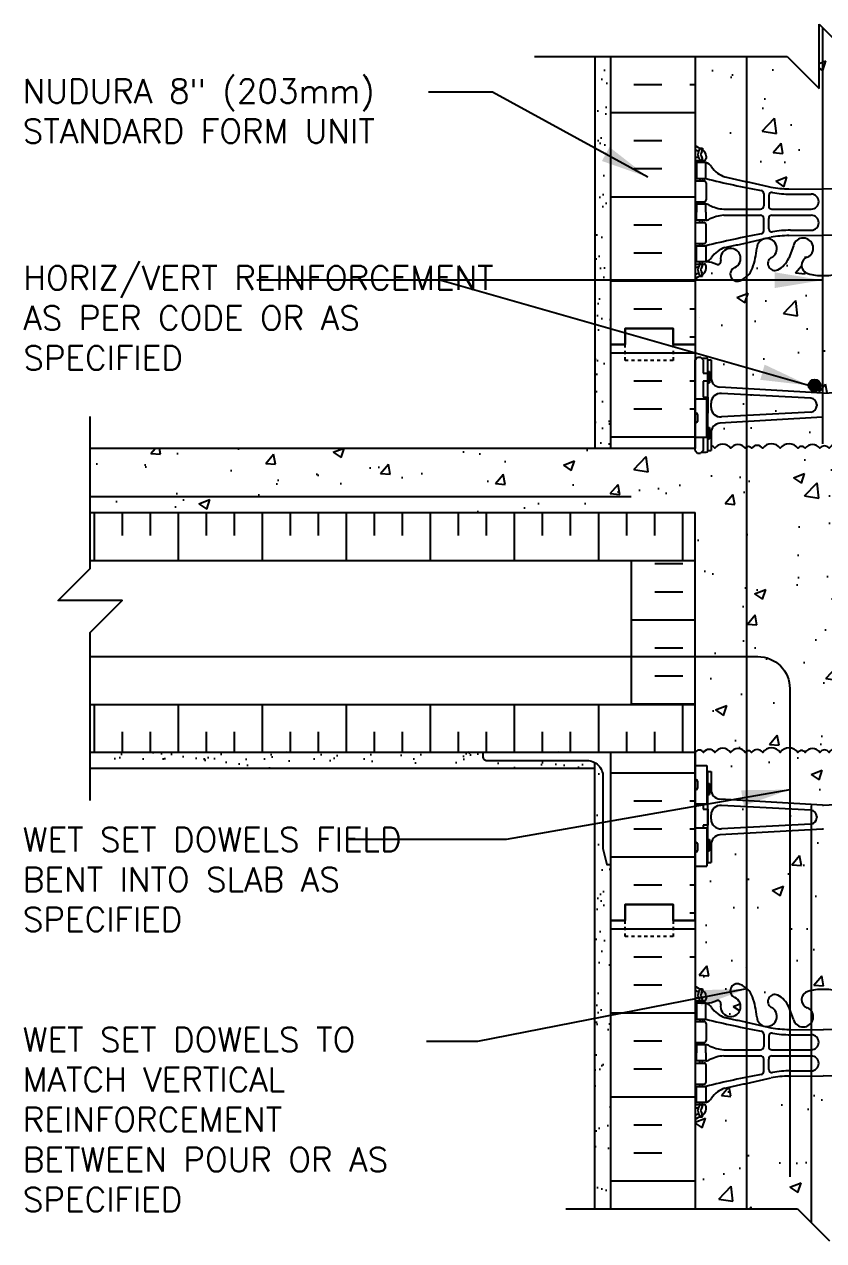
# Model space of a CAD drawing. Header units: inches. Extents: x 225.2 to 277.5, y 101.4 to 167.3.
# Drawn here: x 225.24 to 250.2, y 129.27 to 167.27 of the extents above; entities that cross this region are included whole.
import ezdxf

# ---------------------------------------------------------------- set-up
doc = ezdxf.new("R2010")
doc.units = ezdxf.units.IN
doc.header["$LTSCALE"] = 0.5
doc.header["$MEASUREMENT"] = 0
doc.linetypes.add('DASHED2', pattern=[0.375, 0.25, -0.125])
for name, color, linetype in [('HATCH', 12, 'Continuous'), ('line25', 2, 'Continuous'), ('LINE3', 3, 'Continuous'), ('LINE50', 5, 'Continuous'), ('LINE9', 9, 'Continuous'), ('TEXT', 4, 'Continuous'), ('Web_Edge', 9, 'Continuous')]:
    doc.layers.add(name, color=color, linetype=linetype)
doc.styles.add('DIM', font='romans.shx', dxfattribs={"width": 0.7})
doc.styles.add('ROMANS', font='romans.shx', dxfattribs={"height": 0.75})
doc.styles.get("Standard").update_dxf_attribs({"font": 'romans.shx', "height": 0.75})
doc.linetypes.add('STEEL', pattern='A,0.5,-0.2,["X",Standard,S=0.1,R=0,X=-0.1,Y=-0.05],-0.1', length=0.8)
doc.dimstyles.new('ext_8', dxfattribs={"dimscale": 8, "dimtxt": 0.09375, "dimasz": 0.09375, "dimexe": 0.09375, "dimexo": 0.0625, "dimgap": 0.0625, "dimtad": 1, "dimdec": 1, "dimzin": 3, "dimdsep": 46, "dimlunit": 4, "dimtxsty": 'DIM', "dimcen": 0.09, "dimdle": 0.09375, "dimclrt": 4, "dimadec": 0, "dimazin": 0, "dimtfac": 1, "dimtdec": 1, "dimtmove": 2, "dimatfit": 3, "dimfxl": 1, "dimfrac": 2, "dimtolj": 1, "dimtzin": 0, "dimarcsym": 0})
pattern_1 = [(142.5, (441.3211, 11.6083), (0.0314967, 0.963412), [0, -0.76, 0, -0.85, 0, -0.8125]), (172.5, (441.3211, 11.6083), (-0.8848884, 1.411073), [0, -0.41, 0, -0.685, 0, -0.2625]), (212.5, (441.9361, 11.6083), (-1.557071, 0.0028295), [0, -0.25, 0, -0.9, 0, -1.175]), (222.5, (441.9361, 11.6083), (-1.503063, 0.438838), [0, -0.125, 0, -0.59, 0, -0.675])]
pattern_2 = [(50, (0, 0), (3.5863, -0.31376), [0.375, -4.125]), (355, (0, 0), (-0.693757, 3.76096), [0.3, -3.3]), (100.4514, (0.299, -0.026), (2.892544, 3.4472), [0.3187, -3.50571]), (46.1842, (0, 1), (5.336207, -0.827596), [0.5625, -6.1875]), (96.6356, (0.4447, 0.931), (4.67331, 4.87059), [0.47805, -5.25857]), (351.1842, (0, 1), (4.67331, 4.87059), [0.45, -4.95]), (21, (0.5, 0.75), (2.984535, -2.013094), [0.375, -4.125]), (326, (0.5, 0.75), (1.216577, 3.62575), [0.3, -3.3]), (71.4514, (0.7487, 0.5822), (4.20111, 1.612656), [0.3187, -3.50571]), (37.5, (0, 0), (0.0607993, 1.6644693), [0, -3.26, 0, -3.35, 0, -3.3125]), (7.5, (0, 0), (1.315348, 1.972059), [0, -1.91, 0, -3.185, 0, -1.2625]), (327.5, (-1.115, 0), (2.669112, -0.1127744), [0, -1.25, 0, -3.9, 0, -5.175]), (317.5, (-1.615, 0), (2.91593, 0.500525), [0, -1.625, 0, -2.59, 0, -3.675])]

msp = doc.modelspace()

# ---------------------------------------------------------------- hatches: boundary and pattern name
at = {"layer": 'HATCH'}
h = msp.add_hatch(dxfattribs=at)
h.set_pattern_fill('AR-CONC', color=256, scale=0.5)
h.set_pattern_definition(pattern_2)
edge = h.paths.add_edge_path()
edge.add_line((254.188, 163.495), (254.188, 166.268))
edge.add_line((254.188, 166.268), (251.063, 166.268))
edge.add_line((251.063, 166.268), (250.063, 167.268))
edge.add_line((250.063, 167.268), (250.063, 165.268))
edge.add_line((250.063, 165.268), (249.063, 166.268))
edge.add_line((249.063, 166.268), (246.188, 166.268))
edge.add_line((246.188, 166.268), (246.188, 163.495))
edge.add_arc((246.534, 163.856), 0.5, 226.2109, 246.4218)
edge.add_line((246.334, 163.398), (246.424, 163.398))
edge.add_line((246.424, 163.398), (246.424, 163.356))
edge.add_arc((246.284, 163.149), 0.25, 0, 55.9442, ccw=False)
edge.add_line((246.534, 163.149), (246.534, 163.081))
edge.add_arc((246.472, 163.081), 0.0625, -90, 0, ccw=False)
edge.add_line((246.472, 163.019), (246.424, 163.019))
edge.add_line((246.424, 163.019), (246.424, 162.949))
edge.add_line((246.424, 162.949), (246.529, 162.949))
edge.add_arc((246.407, 162.606), 0.364, 34.9775, 70.3387, ccw=False)
edge.add_arc((247.33, 163.217), 0.743, 212.7919, 253.8107)
edge.add_spline(control_points=[(247.123, 162.503), (248.56, 162.183)], knot_values=[0, 0, 1, 1], degree=1, periodic=0)
edge.add_arc((249.117, 165.114), 2.984, 259.2546, 270.0995)
edge.add_line((249.122, 162.131), (250.188, 162.115))
edge.add_line((250.188, 162.115), (251.255, 162.131))
edge.add_arc((251.26, 165.114), 2.984, 269.9005, 280.7454)
edge.add_spline(control_points=[(251.817, 162.183), (253.254, 162.503)], knot_values=[0, 0, 1, 1], degree=1, periodic=0)
edge.add_arc((253.047, 163.217), 0.743, 286.1893, 327.2081)
edge.add_arc((253.97, 162.606), 0.364, 109.6613, 145.0225, ccw=False)
edge.add_line((253.847, 162.949), (253.952, 162.949))
edge.add_line((253.952, 162.949), (253.952, 163.019))
edge.add_line((253.952, 163.019), (253.905, 163.019))
edge.add_arc((253.905, 163.081), 0.0625, 180, 270, ccw=False)
edge.add_line((253.842, 163.081), (253.842, 163.149))
edge.add_arc((254.092, 163.149), 0.25, 124.0558, 180, ccw=False)
edge.add_line((253.952, 163.356), (253.952, 163.398))
edge.add_line((253.952, 163.398), (254.042, 163.398))
edge.add_arc((253.842, 163.856), 0.5, 293.5782, 313.7891)
h = msp.add_hatch(dxfattribs=at)
h.set_pattern_fill('AR-SAND', color=256, scale=0.5, style=0)
h.set_pattern_definition(pattern_1)
h.paths.add_polyline_path([(243.563, 154.018), (243.063, 154.018), (243.063, 166.268), (243.563, 166.268), (243.563, 157.268)])
h = msp.add_hatch(dxfattribs=at)
h.set_pattern_fill('AR-CONC', color=256, scale=0.5)
h.set_pattern_definition(pattern_2)
h.paths.add_polyline_path([(253.688, 143.922), (253.788, 143.922, -0.327813), (253.823, 143.969), (253.823, 144.113), (254.188, 144.113), (254.188, 144.518, 0.613564), (253.943, 144.522, 0.520567), (253.322, 144.522, 0.520567), (253.016, 144.522, 0.520567), (252.597, 144.522, 0.520567), (252.159, 144.522, 0.520567), (251.722, 144.522, 0.520567), (251.303, 144.522, 0.520567), (250.997, 144.522, 0.520567), (250.375, 144.522, 0.520567), (250.084, 144.522, 0.520567), (249.629, 144.522, 0.520567), (249.402, 144.522, 0.520567), (248.846, 144.522, 0.520567), (248.3, 144.522, 0.520567), (247.955, 144.522, 0.520567), (247.754, 144.522, 0.520567), (247.299, 144.522, 0.520567), (246.808, 144.522, 0.520567), (246.453, 144.522, 0.566126), (246.188, 144.518), (246.188, 144.113), (246.553, 144.113), (246.553, 143.969, -0.327813), (246.588, 143.922), (246.688, 143.922), (246.688, 143.361, 0.390098), (246.964, 143.062), (250.172, 142.878, 0.020761), (250.188, 142.877, 0.020761), (250.205, 142.878), (253.413, 143.062, 0.390098), (253.688, 143.361)])
h.paths.add_polyline_path([(249.988, 142.484), (249.988, 142.519, 0.390098), (249.805, 142.719), (247.013, 142.868, 0.438748), (246.688, 142.569), (246.688, 142.435, 0.438748), (247.013, 142.136), (249.805, 142.285, 0.390098)])
h.paths.add_polyline_path([(253.688, 142.569, 0.438748), (253.364, 142.868), (250.572, 142.719, 0.390098), (250.388, 142.519), (250.388, 142.484, 0.390098), (250.572, 142.285), (253.364, 142.136, 0.438748), (253.688, 142.435)])
h.paths.add_polyline_path([(254.188, 140.963), (253.823, 140.963), (253.823, 141.034, -0.327813), (253.788, 141.082), (253.688, 141.082), (253.688, 141.643, 0.390098), (253.413, 141.942), (250.205, 142.125, 0.020761), (250.188, 142.126, 0.020761), (250.172, 142.125), (246.964, 141.942, 0.390098), (246.688, 141.643), (246.688, 141.082), (246.588, 141.082, -0.327813), (246.553, 141.034), (246.553, 140.963), (246.188, 140.963), (246.188, 139.268), (246.188, 137.234, 0.088416), (246.334, 137.136), (246.424, 137.136), (246.424, 137.095, -0.249069), (246.534, 136.888), (246.534, 136.82, -0.414214), (246.472, 136.758), (246.424, 136.758), (246.424, 136.688), (246.529, 136.688, 0.085348), (246.859, 136.763, -0.669601), (246.991, 136.643, 2.087231), (247.425, 136.868, -1), (247.589, 137.276, -0.21345), (247.981, 136.887, -0.068226), (248.117, 136.259, 1.753171), (248.568, 136.556, -0.940793), (248.771, 136.939, -0.173075), (249.117, 136.572), (249.26, 136.185, 1.612474), (249.691, 136.545, -0.734872), (249.714, 137.056, -0.068475), (250.188, 137.118, -0.068475), (250.663, 137.056, -0.734872), (250.686, 136.545, 1.612474), (251.117, 136.185), (251.26, 136.572, -0.173075), (251.606, 136.939, -0.940793), (251.809, 136.556, 1.753171), (252.26, 136.259, -0.068226), (252.396, 136.887, -0.21345), (252.788, 137.276, -1), (252.952, 136.868, 2.087231), (253.385, 136.643, -0.669601), (253.518, 136.763, 0.085348), (253.847, 136.688), (253.952, 136.688), (253.952, 136.758), (253.905, 136.758, -0.414214), (253.842, 136.82), (253.842, 136.888, -0.249069), (253.952, 137.095), (253.952, 137.136), (254.042, 137.136, 0.088416), (254.188, 137.234), (254.188, 139.268)])
h.paths.add_polyline_path([(254.188, 150.518), (254.188, 152.018), (273.084, 152.018), (273.084, 154.018), (254.188, 154.018), (254.188, 153.949), (254.108, 153.869), (254.018, 153.869), (253.988, 153.899), (253.838, 153.899, -0.414214), (253.788, 153.949), (253.688, 153.949), (253.688, 154.184, 0.243111), (253.38, 154.022, 0.520567), (253.074, 154.022, 0.520567), (252.655, 154.022, 0.48966), (252.188, 154.022, 0.48966), (251.722, 154.022, 0.520567), (251.303, 154.022, 0.520567), (250.997, 154.022, 0.520567), (250.375, 154.022, 0.520567), (250.084, 154.022, 0.520567), (249.629, 154.022, 0.520567), (249.402, 154.022, 0.520567), (248.846, 154.022, 0.520567), (248.3, 154.022, 0.520567), (247.955, 154.022, 0.520567), (247.754, 154.022, 0.520567), (247.299, 154.022, 0.520567), (246.808, 154.022, 0.174031), (246.688, 154.107), (246.688, 153.949), (246.588, 153.949, -0.414214), (246.538, 153.899), (246.388, 153.899), (246.358, 153.869), (246.268, 153.869), (246.188, 153.949), (246.188, 154.018), (227.293, 154.018), (227.293, 152.018), (246.188, 152.018), (246.188, 150.518), (246.188, 146.018), (246.188, 144.518, -0.566126), (246.453, 144.522, -0.520567), (246.808, 144.522, -0.520567), (247.299, 144.522, -0.520567), (247.754, 144.522, -0.520567), (247.955, 144.522, -0.520567), (248.3, 144.522, -0.520567), (248.846, 144.522, -0.520567), (249.402, 144.522, -0.520567), (249.629, 144.522, -0.520567), (250.084, 144.522, -0.520567), (250.375, 144.522, -0.520567), (250.997, 144.522, -0.520567), (251.303, 144.522, -0.520567), (251.722, 144.522, -0.520567), (252.159, 144.522, -0.520567), (252.597, 144.522, -0.520567), (253.016, 144.522, -0.520567), (253.322, 144.522, -0.520567), (253.943, 144.522, -0.613564), (254.188, 144.518), (254.188, 146.018)])
h.paths.add_polyline_path([(253.413, 154.809), (250.205, 154.993, 0.020761), (250.188, 154.993, 0.020761), (250.172, 154.993), (246.964, 154.809, 0.390098), (246.688, 154.51), (246.688, 154.107, -0.174031), (246.808, 154.022, -0.520567), (247.299, 154.022, -0.520567), (247.754, 154.022, -0.520567), (247.955, 154.022, -0.520567), (248.3, 154.022, -0.520567), (248.846, 154.022, -0.520567), (249.402, 154.022, -0.520567), (249.629, 154.022, -0.520567), (250.084, 154.022, -0.520567), (250.375, 154.022, -0.520567), (250.997, 154.022, -0.520567), (251.303, 154.022, -0.520567), (251.722, 154.022, -0.48966), (252.188, 154.022, -0.48966), (252.655, 154.022, -0.520567), (253.074, 154.022, -0.520567), (253.38, 154.022, -0.243111), (253.688, 154.184), (253.688, 154.51, 0.390098)])
h.paths.add_polyline_path([(249.988, 155.351), (249.988, 155.387, 0.390098), (249.805, 155.586), (247.013, 155.735, 0.438748), (246.688, 155.436), (246.688, 155.302, 0.438748), (247.013, 155.003), (249.805, 155.152, 0.390098)])
h.paths.add_polyline_path([(253.688, 155.302), (253.688, 155.436, 0.438748), (253.364, 155.735), (250.572, 155.586, 0.390098), (250.388, 155.387), (250.388, 155.351, 0.390098), (250.572, 155.152), (253.364, 155.003, 0.438748)])
h.paths.add_polyline_path([(254.188, 159.303, 0.088416), (254.042, 159.4), (253.952, 159.4), (253.952, 159.442, -0.249069), (253.842, 159.649), (253.842, 159.716, -0.414214), (253.905, 159.779), (253.952, 159.779), (253.952, 159.849), (253.847, 159.849, 0.087457), (253.51, 159.77, -0.638777), (253.385, 159.893, 2.087231), (252.952, 159.669, -1), (252.788, 159.26, -0.21345), (252.396, 159.649, -0.068226), (252.26, 160.277, 1.753171), (251.809, 159.981, -0.940793), (251.606, 159.597, -0.173075), (251.26, 159.964), (251.117, 160.351, 1.612474), (250.686, 159.991, -0.734872), (250.663, 159.48, -0.068475), (250.188, 159.418, -0.068475), (249.714, 159.48, -0.734872), (249.691, 159.991, 1.612474), (249.26, 160.351), (249.117, 159.964, -0.173075), (248.771, 159.597, -0.940793), (248.568, 159.981, 1.753171), (248.117, 160.277, -0.068226), (247.981, 159.649, -0.21345), (247.589, 159.26, -1), (247.425, 159.669, 2.087231), (246.991, 159.893, -0.638777), (246.867, 159.77, 0.087457), (246.529, 159.849), (246.424, 159.849), (246.424, 159.779), (246.472, 159.779, -0.414214), (246.534, 159.716), (246.534, 159.649, -0.249069), (246.424, 159.442), (246.424, 159.4), (246.334, 159.4, 0.088416), (246.188, 159.303), (246.188, 157.268), (246.188, 156.789), (246.268, 156.869), (246.358, 156.869), (246.388, 156.839), (246.538, 156.839, -0.414214), (246.588, 156.789), (246.688, 156.789), (246.688, 156.228, 0.390098), (246.964, 155.929), (250.172, 155.745, 0.020761), (250.188, 155.745, 0.020761), (250.205, 155.745), (253.413, 155.929, 0.390098), (253.688, 156.228), (253.688, 156.789), (253.788, 156.789, -0.414214), (253.838, 156.839), (253.988, 156.839), (254.018, 156.869), (254.108, 156.869), (254.188, 156.789), (254.188, 157.268)])
h = msp.add_hatch(dxfattribs=at)
h.set_pattern_fill('INSUL', color=256, scale=7, style=0)
h.set_pattern_definition([(0, (-2679.9732, -257.7414), (0, 2.625), []), (0, (-2679.9732, -256.8664), (0, 2.625), [0.875, -0.875]), (0, (-2679.9732, -255.9914), (0, 2.625), [0.875, -0.875])])
h.paths.add_polyline_path([(246.188, 144.518), (243.563, 144.518), (243.563, 139.268), (244.001, 139.268), (244.001, 139.768), (245.501, 139.768), (245.501, 139.268), (246.188, 139.268)])
h.paths.add_polyline_path([(243.563, 154.018), (246.188, 154.018), (246.188, 157.268), (245.501, 157.268), (245.501, 157.768), (244.001, 157.768), (244.001, 157.268), (243.563, 157.268)])
h = msp.add_hatch(dxfattribs=at)
h.set_pattern_fill('AR-CONC', color=256, scale=0.5, style=0)
h.set_pattern_definition([(50, (53.8913, 10.0263), (3.5863, -0.31376), [0.375, -4.125]), (355, (53.8913, 10.0263), (-0.693757, 3.76096), [0.3, -3.3]), (100.4514, (54.19, 10), (2.892547, 3.4472), [0.3187, -3.50571]), (46.1842, (53.8913, 11.0263), (5.336205, -0.827595), [0.5625, -6.1875]), (96.6356, (54.336, 10.9573), (4.67331, 4.87059), [0.47805, -5.25856]), (351.1842, (53.891, 11.0263), (4.67331, 4.87059), [0.45, -4.95]), (21, (54.3913, 10.7763), (2.984535, -2.013094), [0.375, -4.125]), (326, (54.3913, 10.7763), (1.216577, 3.62575), [0.3, -3.3]), (71.4514, (54.64, 10.6086), (4.201113, 1.612652), [0.3187, -3.50571]), (37.5, (53.8913, 10.0263), (0.060799, 1.664469), [0, -3.26, 0, -3.35, 0, -3.3125]), (7.5, (53.8913, 10.0263), (1.315348, 1.972059), [0, -1.91, 0, -3.185, 0, -1.2625]), (327.5, (52.7763, 10.0263), (2.669112, -0.112774), [0, -1.25, 0, -3.9, 0, -5.175]), (317.5, (52.2763, 10.0263), (2.91593, 0.500525), [0, -1.625, 0, -2.59, 0, -3.675])])
h.paths.add_polyline_path([(248.988, 155.533, 0.390098), (248.805, 155.733), (247.013, 155.882, 0.438748), (246.688, 155.583), (246.688, 155.449, 0.438748), (247.013, 155.15), (248.805, 155.299, 0.390098), (248.988, 155.498)])
h = msp.add_hatch(dxfattribs=at)
h.set_pattern_fill('INSUL', color=256, scale=7, angle=90, style=0)
h.set_pattern_definition([(90, (80.4266, 14.792), (-2.625, 2e-16), []), (90, (79.5516, 14.792), (-2.625, 2e-16), [0.875, -0.875]), (90, (78.6766, 14.792), (-2.625, 2e-16), [0.875, -0.875])])
h.paths.add_polyline_path([(227.293, 152.018), (246.188, 152.018), (246.188, 150.518), (227.293, 150.518)])
h.paths.add_polyline_path([(227.293, 144.518), (227.293, 146.018), (246.188, 146.018), (246.188, 144.518)])
h = msp.add_hatch(dxfattribs=at)
h.set_pattern_fill('INSUL', color=256, scale=7)
h.set_pattern_definition([(0, (80.4266, 14.792), (0, 2.625), []), (0, (80.4266, 15.667), (0, 2.625), [0.875, -0.875]), (0, (80.4266, 16.542), (0, 2.625), [0.875, -0.875])])
h.paths.add_polyline_path([(244.188, 147.518), (246.188, 147.518), (246.188, 146.018), (244.188, 146.018)])
h.paths.add_polyline_path([(244.188, 150.518), (246.188, 150.518), (246.188, 147.518), (244.188, 147.518)])
h = msp.add_hatch(dxfattribs=at)
h.set_pattern_fill('AR-SAND', color=256, scale=0.5, style=0)
h.set_pattern_definition([(142.5, (444.4855, 10.0263), (0.0314967, 0.963412), [0, -0.76, 0, -0.85, 0, -0.8125]), (172.5, (444.4855, 10.0263), (-0.8848884, 1.411073), [0, -0.41, 0, -0.685, 0, -0.2625]), (212.5, (445.1005, 10.0263), (-1.557071, 0.0028295), [0, -0.25, 0, -0.9, 0, -1.175]), (222.5, (445.1005, 10.0263), (-1.503063, 0.438838), [0, -0.125, 0, -0.59, 0, -0.675])])
h.paths.add_polyline_path([(227.293, 144.518), (227.293, 144.018), (243.063, 144.018), (243.063, 144.201, 0.131652), (242.813, 144.268), (239.688, 144.268, -0.414214), (239.563, 144.393), (239.563, 144.518)])
h = msp.add_hatch(dxfattribs=at)
h.set_pattern_fill('AR-SAND', color=256, scale=0.5, style=0)
h.set_pattern_definition(pattern_1)
h.paths.add_polyline_path([(243.063, 144.201, -0.267949), (243.313, 143.768), (243.313, 141.518), (243.438, 141.018), (243.563, 141.018), (243.563, 139.268), (243.563, 130.268), (243.063, 130.268)])
h = msp.add_hatch(dxfattribs=at)
h.set_pattern_fill('AR-CONC', color=256, scale=0.5)
h.set_pattern_definition(pattern_2)
edge = h.paths.add_edge_path()
edge.add_arc((253.842, 132.68), 0.5, 46.2109, 66.4218)
edge.add_line((254.042, 133.139), (253.952, 133.139))
edge.add_line((253.952, 133.139), (253.952, 133.18))
edge.add_arc((254.092, 133.388), 0.25, 180, 235.9442, ccw=False)
edge.add_line((253.842, 133.388), (253.842, 133.455))
edge.add_arc((253.905, 133.455), 0.0625, 90, 180, ccw=False)
edge.add_line((253.905, 133.518), (253.952, 133.518))
edge.add_line((253.952, 133.518), (253.952, 133.588))
edge.add_line((253.952, 133.588), (253.847, 133.588))
edge.add_arc((253.97, 133.93), 0.364, 214.9775, 250.3387, ccw=False)
edge.add_arc((253.047, 133.319), 0.743, 32.7919, 73.8107)
edge.add_spline(control_points=[(253.254, 134.033), (251.817, 134.353)], knot_values=[0, 0, 1, 1], degree=1, periodic=0)
edge.add_arc((251.26, 131.422), 2.984, 79.2546, 90.0995)
edge.add_line((251.255, 134.406), (250.188, 134.421))
edge.add_line((250.188, 134.421), (249.122, 134.406))
edge.add_arc((249.117, 131.422), 2.984, 89.9005, 100.7454)
edge.add_spline(control_points=[(248.56, 134.353), (247.123, 134.033)], knot_values=[0, 0, 1, 1], degree=1, periodic=0)
edge.add_arc((247.33, 133.319), 0.743, 106.1893, 147.2081)
edge.add_arc((246.407, 133.93), 0.364, 289.6613, 325.0225, ccw=False)
edge.add_line((246.529, 133.588), (246.424, 133.588))
edge.add_line((246.424, 133.588), (246.424, 133.518))
edge.add_line((246.424, 133.518), (246.472, 133.518))
edge.add_arc((246.472, 133.455), 0.0625, 0, 90, ccw=False)
edge.add_line((246.534, 133.455), (246.534, 133.388))
edge.add_arc((246.284, 133.388), 0.25, 304.0558, 360, ccw=False)
edge.add_line((246.424, 133.18), (246.424, 133.139))
edge.add_line((246.424, 133.139), (246.334, 133.139))
edge.add_arc((246.534, 132.68), 0.5, 113.5782, 133.7891)
edge.add_line((246.188, 133.041), (246.188, 130.268))
edge.add_line((246.188, 130.268), (249.392, 130.268))
edge.add_line((249.392, 130.268), (250.392, 129.268))
edge.add_line((250.392, 129.268), (250.392, 131.268))
edge.add_line((250.392, 131.268), (251.392, 130.268))
edge.add_line((251.392, 130.268), (254.188, 130.268))
edge.add_line((254.188, 130.268), (254.188, 133.041))
at = {"layer": 'LINE3'}
msp.add_hatch(color=256, dxfattribs=at).paths.add_polyline_path([(250.111, 155.988, 1), (249.736, 155.988, 1)])

# ---------------------------------------------------------------- linework, layer by layer
at = {"layer": 'HATCH'}
for p, q in [((244.277, 166.259), (245.152, 166.259)), ((246.027, 166.259), (246.188, 166.259)), ((244.277, 165.384), (245.152, 165.384)), ((246.027, 165.384), (246.188, 165.384)), ((243.563, 164.509), (246.188, 164.509)), ((244.277, 163.634), (245.152, 163.634)), ((244.277, 162.759), (245.152, 162.759)), ((243.563, 161.884), (246.188, 161.884)), ((244.277, 161.009), (245.152, 161.009)), ((244.277, 160.134), (245.152, 160.134)), ((243.563, 159.259), (246.188, 159.259)), ((244.277, 158.384), (245.152, 158.384)), ((246.027, 158.384), (246.188, 158.384)), ((246.323, 158.105), (246.323, 158.105)), ((246.027, 157.509), (246.188, 157.509)), ((227.293, 150.518), (246.188, 150.518)), ((227.293, 146.018), (246.188, 146.018)), ((230.63, 144.518), (230.603, 144.544)), ((233.458, 144.518), (233.432, 144.544)), ((239.115, 144.518), (239.089, 144.544)), ((241.943, 144.518), (241.917, 144.544)), ((243.563, 139.009), (246.188, 139.009)), ((244.277, 138.134), (245.152, 138.134)), ((246.027, 138.134), (246.188, 138.134)), ((247.764, 137.804), (247.764, 137.804)), ((244.277, 137.259), (245.152, 137.259)), ((243.563, 136.384), (246.188, 136.384)), ((244.277, 135.509), (245.152, 135.509)), ((244.277, 134.634), (245.152, 134.634)), ((243.563, 133.759), (246.188, 133.759)), ((244.277, 132.884), (245.152, 132.884)), ((244.277, 132.009), (245.152, 132.009)), ((243.563, 131.134), (246.188, 131.134))]:
    msp.add_line(p, q, dxfattribs=at)
for points in [[(252.188, 154.022, 0.48966), (251.722, 154.022, 0.520567), (251.303, 154.022, 0.520567), (250.997, 154.022, 0.520567), (250.375, 154.022, 0.520567), (250.084, 154.022, 0.520567), (249.629, 154.022, 0.520567), (249.402, 154.022, 0.520567), (248.846, 154.022, 0.520567), (248.3, 154.022, 0.520567), (247.955, 154.022, 0.520567), (247.754, 154.022, 0.520567), (247.299, 154.022, 0.520567), (246.808, 154.022, 0.174031), (246.688, 154.107, 0.174031)], [(252.159, 144.522, 0.520567), (251.722, 144.522, 0.520567), (251.303, 144.522, 0.520567), (250.997, 144.522, 0.520567), (250.375, 144.522, 0.520567), (250.084, 144.522, 0.520567), (249.629, 144.522, 0.520567), (249.402, 144.522, 0.520567), (248.846, 144.522, 0.520567), (248.3, 144.522, 0.520567), (247.955, 144.522, 0.520567), (247.754, 144.522, 0.520567), (247.299, 144.522, 0.520567), (246.808, 144.522, 0.520567), (246.453, 144.522, 0.566126), (246.188, 144.518)]]:
    msp.add_lwpolyline(points, format="xyb", dxfattribs=at)
at = {"layer": 'line25'}
for p, q in [((246.188, 166.268), (246.188, 157.268)), ((246.188, 157.268), (246.188, 154.018)), ((246.188, 155.573), (246.553, 155.573)), ((246.553, 154.373), (246.553, 155.573)), ((246.188, 154.373), (246.553, 154.373)), ((246.188, 154.018), (227.293, 154.018)), ((227.293, 152.018), (246.188, 152.018)), ((246.188, 150.518), (246.188, 152.018)), ((246.188, 144.518), (246.188, 146.018)), ((246.188, 144.518), (227.293, 144.518)), ((246.188, 144.518), (246.188, 139.268)), ((246.188, 139.268), (246.188, 144.518)), ((246.188, 144.113), (246.553, 144.113)), ((246.553, 144.113), (246.553, 142.913)), ((246.188, 142.913), (246.553, 142.913)), ((246.188, 142.163), (246.553, 142.163)), ((246.553, 142.163), (246.553, 140.963)), ((246.188, 140.963), (246.553, 140.963)), ((246.188, 139.268), (246.188, 130.268))]:
    msp.add_line(p, q, dxfattribs=at)
at = {"layer": 'LINE3'}
for p, q in [((250.172, 167.16), (250.172, 154.161)), ((247.798, 166.268), (247.798, 130.268)), ((249.811, 142.859), (249.811, 129.849))]:
    msp.add_line(p, q, dxfattribs=at)
at = {"layer": 'LINE3', "linetype": 'STEEL'}
msp.add_line((227.293, 152.518), (244.188, 152.518), dxfattribs=at)
at = {"layer": 'LINE3'}
msp.add_lwpolyline([(227.293, 147.515), (248.147, 147.515, -0.414214), (249.147, 146.515), (249.147, 131.265)], format="xyb", dxfattribs=at)
msp.add_circle((249.923, 155.988), 0.188, dxfattribs=at)
at = {"layer": 'LINE50'}
for p, q in [((243.563, 157.268), (243.563, 166.268)), ((243.563, 154.018), (243.563, 157.268)), ((243.563, 139.268), (243.563, 144.518)), ((243.563, 130.268), (243.563, 139.268))]:
    msp.add_line(p, q, dxfattribs=at)
for points in [[(243.563, 157.268), (244.001, 157.268), (244.001, 157.768), (245.501, 157.768), (245.501, 157.268), (246.188, 157.268)], [(246.188, 157.268), (245.501, 157.268), (245.501, 157.768), (244.001, 157.768), (244.001, 157.268), (243.563, 157.268)], [(246.188, 139.268), (245.501, 139.268), (245.501, 139.768), (244.001, 139.768), (244.001, 139.268), (243.563, 139.268)], [(243.563, 139.268), (244.001, 139.268), (244.001, 139.768), (245.501, 139.768), (245.501, 139.268), (246.188, 139.268)]]:
    msp.add_lwpolyline(points, dxfattribs=at)
at = {"layer": 'LINE9'}
for p, q in [((250.063, 165.268), (250.063, 167.268)), ((250.063, 167.268), (251.063, 166.268)), ((241.169, 166.268), (249.063, 166.268)), ((243.063, 166.268), (243.063, 154.018)), ((249.063, 166.268), (250.063, 165.268)), ((246.188, 156.789), (246.268, 156.869)), ((246.188, 153.949), (246.188, 156.789)), ((246.268, 156.869), (246.358, 156.869)), ((246.438, 156.789), (246.358, 156.869)), ((246.388, 156.839), (246.538, 156.839)), ((246.438, 156.839), (246.538, 156.839)), ((246.438, 156.789), (246.438, 156.369)), ((246.588, 156.789), (246.688, 156.789)), ((246.588, 153.949), (246.588, 156.789)), ((246.588, 156.769), (246.588, 156.769)), ((246.688, 156.789), (246.688, 156.228)), ((246.588, 156.419), (246.638, 156.419)), ((246.638, 156.419), (246.638, 156.069)), ((246.438, 156.119), (246.438, 155.619)), ((246.588, 156.069), (246.638, 156.069)), ((250.172, 155.745), (246.964, 155.929)), ((250.205, 155.745), (253.413, 155.929)), ((246.688, 155.302), (246.688, 155.436)), ((249.805, 155.586), (247.013, 155.735)), ((246.188, 155.083), (246.188, 154.863)), ((246.228, 155.123), (246.228, 155.123)), ((246.268, 155.083), (246.268, 154.863)), ((249.805, 155.152), (247.013, 155.003)), ((249.988, 155.387), (249.988, 155.351)), ((246.188, 155.028), (246.188, 155.028)), ((246.188, 154.918), (246.188, 154.918)), ((246.228, 154.823), (246.228, 154.823)), ((246.588, 154.669), (246.638, 154.669)), ((246.638, 154.669), (246.638, 154.319)), ((250.172, 154.993), (246.964, 154.809)), ((246.438, 154.369), (246.438, 153.949)), ((246.588, 154.319), (246.638, 154.319)), ((246.688, 154.51), (246.688, 153.949)), ((246.188, 153.949), (246.268, 153.869)), ((246.438, 153.949), (246.358, 153.869)), ((246.588, 153.949), (246.688, 153.949)), ((246.268, 153.869), (246.358, 153.869)), ((246.388, 153.899), (246.538, 153.899)), ((246.438, 153.899), (246.538, 153.899)), ((244.188, 150.518), (244.188, 146.018)), ((246.188, 146.018), (246.188, 150.518)), ((243.063, 130.268), (243.063, 144.201)), ((243.063, 144.018), (227.293, 144.018)), ((246.228, 143.663), (246.228, 143.663)), ((246.588, 143.922), (246.688, 143.922)), ((246.588, 141.082), (246.588, 143.922)), ((246.588, 143.902), (246.588, 143.902)), ((246.688, 143.922), (246.688, 143.361)), ((246.188, 143.623), (246.188, 143.403)), ((246.188, 143.568), (246.188, 143.568)), ((246.188, 143.458), (246.188, 143.458)), ((246.228, 143.363), (246.228, 143.363)), ((246.268, 143.623), (246.268, 143.403)), ((246.588, 143.552), (246.638, 143.552)), ((246.638, 143.552), (246.638, 143.202)), ((246.438, 142.913), (246.438, 142.752)), ((246.588, 143.202), (246.638, 143.202)), ((250.172, 142.878), (246.964, 143.062)), ((250.205, 142.878), (253.413, 143.062)), ((246.688, 142.435), (246.688, 142.569)), ((249.805, 142.719), (247.013, 142.868)), ((249.988, 142.519), (249.988, 142.484)), ((246.438, 142.252), (246.438, 142.163)), ((250.172, 142.125), (246.964, 141.942)), ((249.805, 142.285), (247.013, 142.136)), ((246.588, 141.802), (246.638, 141.802)), ((246.638, 141.802), (246.638, 141.452)), ((246.188, 141.673), (246.188, 141.453)), ((246.188, 141.618), (246.188, 141.618)), ((246.188, 141.508), (246.188, 141.508)), ((246.228, 141.713), (246.228, 141.713)), ((246.228, 141.413), (246.228, 141.413)), ((246.268, 141.673), (246.268, 141.453)), ((246.588, 141.452), (246.638, 141.452)), ((246.688, 141.643), (246.688, 141.082)), ((246.588, 141.082), (246.688, 141.082)), ((242.156, 130.268), (249.392, 130.268)), ((249.392, 130.268), (250.392, 129.268))]:
    msp.add_line(p, q, dxfattribs=at)
at = {"layer": 'LINE9', "linetype": 'DASHED2', "ltscale": 0.15}
for points in [[(245.501, 157.268), (245.501, 157.268), (245.501, 156.768), (244.001, 156.768), (244.001, 157.268), (244.001, 157.268)], [(245.501, 139.268), (245.501, 139.268), (245.501, 138.768), (244.001, 138.768), (244.001, 139.268), (244.001, 139.268)]]:
    msp.add_lwpolyline(points, dxfattribs=at)
at = {"layer": 'LINE9'}
for points in [[(246.438, 156.369), (246.588, 156.369), (246.588, 156.119), (246.438, 156.119)], [(246.438, 155.619), (246.438, 155.619), (246.588, 155.619), (246.588, 155.119), (246.553, 155.119)], [(227.293, 143.018), (227.293, 148.268), (228.293, 149.268), (226.293, 149.268), (227.293, 150.268), (227.293, 155.018)], [(246.438, 154.369), (246.588, 154.369), (246.588, 154.619), (246.553, 154.619)], [(246.553, 143.502), (246.588, 143.502), (246.588, 143.252), (246.553, 143.252)], [(246.438, 142.752), (246.438, 142.752), (246.588, 142.752), (246.588, 142.252), (246.438, 142.252)], [(246.553, 141.502), (246.588, 141.502), (246.588, 141.752), (246.553, 141.752)]]:
    msp.add_lwpolyline(points, dxfattribs=at)
msp.add_lwpolyline([(243.563, 141.018), (243.563, 144.518), (239.563, 144.518), (239.563, 144.393, 0.414214), (239.688, 144.268), (242.813, 144.268, -0.414214), (243.313, 143.768), (243.313, 141.518), (243.438, 141.018)], format="xyb", close=True, dxfattribs=at)
for centre, radius, start, end in [((246.538, 156.789), 0.05, 0, 90), ((246.988, 156.228), 0.3, 180, 265.2426), ((246.988, 155.436), 0.3, 85.2426, 180), ((249.788, 155.387), 0.2, 0, 85.2426), ((250.188, 155.945), 0.2, 265.2426, 270), ((250.188, 155.945), 0.2, 270, 274.7574), ((246.228, 155.083), 0.04, 90, 180), ((246.228, 155.083), 0.04, 0, 90), ((246.988, 155.302), 0.3, 180, 274.7574), ((249.788, 155.351), 0.2, 274.7574, 0), ((246.228, 154.863), 0.04, 180, 270), ((246.228, 154.863), 0.04, 270, 0), ((246.988, 154.51), 0.3, 94.7574, 180), ((250.188, 154.793), 0.2, 90, 94.7574), ((250.188, 154.793), 0.2, 85.2426, 90), ((246.538, 153.949), 0.05, 270, 0), ((246.228, 143.623), 0.04, 90, 180), ((246.228, 143.623), 0.04, 0, 90), ((246.538, 143.922), 0.05, 0, 72.5993), ((246.228, 143.403), 0.04, 180, 270), ((246.228, 143.403), 0.04, 270, 0), ((246.988, 143.361), 0.3, 180, 265.2426), ((246.988, 142.569), 0.3, 85.2426, 180), ((249.788, 142.519), 0.2, 0, 85.2426), ((250.188, 143.077), 0.2, 265.2426, 270), ((250.188, 143.077), 0.2, 270, 274.7574), ((246.988, 142.435), 0.3, 180, 274.7574), ((249.788, 142.484), 0.2, 274.7574, 0), ((250.188, 141.926), 0.2, 90, 94.7574), ((250.188, 141.926), 0.2, 85.2426, 90), ((246.988, 141.643), 0.3, 94.7574, 180), ((246.228, 141.673), 0.04, 90, 180), ((246.228, 141.453), 0.04, 180, 270), ((246.228, 141.673), 0.04, 0, 90), ((246.228, 141.453), 0.04, 270, 0), ((246.538, 141.082), 0.05, 287.4007, 0)]:
    msp.add_arc(centre, radius, start, end, dxfattribs=at)
at = {"layer": 'Web_Edge'}
for p, q in [((246.188, 163.119), (246.266, 163.119)), ((246.334, 163.398), (246.424, 163.398)), ((246.424, 163.398), (246.424, 163.356)), ((246.534, 163.149), (246.534, 163.081)), ((246.188, 163.019), (246.472, 163.019)), ((246.334, 163.019), (246.334, 162.949)), ((246.424, 163.019), (246.424, 162.949)), ((246.188, 162.379), (246.472, 162.379)), ((246.334, 162.449), (246.334, 162.379)), ((246.424, 162.449), (246.424, 162.379)), ((246.534, 162.316), (246.534, 161.781)), ((248.336, 161.979), (248.336, 161.594)), ((248.489, 161.917), (248.489, 161.594)), ((249.122, 162.131), (250.188, 162.115)), ((249.169, 161.963), (249.816, 161.963)), ((251.255, 162.131), (250.188, 162.115)), ((246.188, 161.719), (246.472, 161.719)), ((246.334, 161.719), (246.334, 161.649)), ((246.424, 161.719), (246.424, 161.649)), ((246.334, 161.079), (246.334, 161.149)), ((246.424, 161.079), (246.424, 161.149)), ((247.082, 161.493), (248.237, 161.494)), ((247.082, 161.304), (248.237, 161.303)), ((248.336, 160.819), (248.336, 161.203)), ((248.489, 160.881), (248.489, 161.203)), ((248.589, 161.494), (249.816, 161.494)), ((248.589, 161.303), (249.816, 161.303)), ((246.188, 161.079), (246.472, 161.079)), ((246.534, 160.481), (246.534, 161.016)), ((249.169, 160.835), (249.816, 160.835)), ((246.188, 160.419), (246.472, 160.419)), ((246.334, 160.349), (246.334, 160.419)), ((246.424, 160.349), (246.424, 160.419)), ((249.122, 160.667), (250.188, 160.683)), ((251.255, 160.667), (250.188, 160.683)), ((249.26, 160.351), (249.117, 159.964)), ((246.188, 159.779), (246.472, 159.779)), ((246.188, 159.679), (246.266, 159.679)), ((246.334, 159.779), (246.334, 159.849)), ((246.424, 159.779), (246.424, 159.849)), ((246.534, 159.649), (246.534, 159.716)), ((246.334, 159.4), (246.424, 159.4)), ((246.424, 159.4), (246.424, 159.442)), ((246.188, 136.858), (246.266, 136.858)), ((246.334, 137.136), (246.424, 137.136)), ((246.424, 137.136), (246.424, 137.095)), ((246.534, 136.888), (246.534, 136.82)), ((246.188, 136.758), (246.472, 136.758)), ((246.334, 136.758), (246.334, 136.688)), ((246.424, 136.758), (246.424, 136.688)), ((249.26, 136.185), (249.117, 136.572)), ((246.188, 136.118), (246.472, 136.118)), ((246.334, 136.188), (246.334, 136.118)), ((246.424, 136.188), (246.424, 136.118)), ((246.534, 136.055), (246.534, 135.52)), ((248.336, 135.718), (248.336, 135.333)), ((249.122, 135.869), (250.188, 135.854)), ((249.169, 135.701), (249.816, 135.701)), ((251.255, 135.869), (250.188, 135.854)), ((246.188, 135.458), (246.472, 135.458)), ((246.334, 135.458), (246.334, 135.388)), ((246.424, 135.458), (246.424, 135.388)), ((248.489, 135.656), (248.489, 135.333)), ((247.082, 135.232), (248.237, 135.233)), ((247.082, 135.043), (248.237, 135.042)), ((248.336, 134.557), (248.336, 134.942)), ((248.489, 134.62), (248.489, 134.942)), ((248.589, 135.233), (249.816, 135.233)), ((248.589, 135.042), (249.816, 135.042)), ((246.188, 134.818), (246.472, 134.818)), ((246.334, 134.818), (246.334, 134.888)), ((246.424, 134.818), (246.424, 134.888)), ((246.534, 134.22), (246.534, 134.755)), ((249.169, 134.574), (249.816, 134.574)), ((246.188, 134.158), (246.472, 134.158)), ((246.334, 134.088), (246.334, 134.158)), ((246.424, 134.088), (246.424, 134.158)), ((249.122, 134.406), (250.188, 134.421)), ((251.255, 134.406), (250.188, 134.421)), ((246.188, 133.518), (246.472, 133.518)), ((246.188, 133.418), (246.266, 133.418)), ((246.334, 133.518), (246.334, 133.588)), ((246.424, 133.518), (246.424, 133.588)), ((246.534, 133.388), (246.534, 133.455)), ((246.334, 133.139), (246.424, 133.139)), ((246.424, 133.139), (246.424, 133.18))]:
    msp.add_line(p, q, dxfattribs=at)
for points in [[(246.229, 162.449), (246.529, 162.449), (246.529, 162.949), (246.229, 162.949)], [(246.229, 160.349), (246.529, 160.349), (246.529, 159.849), (246.229, 159.849)], [(246.229, 136.188), (246.529, 136.188), (246.529, 136.688), (246.229, 136.688)], [(246.229, 134.088), (246.529, 134.088), (246.529, 133.588), (246.229, 133.588)]]:
    msp.add_lwpolyline(points, close=True, dxfattribs=at)
for points in [[(246.529, 161.399), (246.529, 161.649), (246.229, 161.649), (246.229, 161.399)], [(246.529, 161.399), (246.529, 161.149), (246.229, 161.149), (246.229, 161.399)], [(246.529, 135.138), (246.529, 135.388), (246.229, 135.388), (246.229, 135.138)], [(246.529, 135.138), (246.529, 134.888), (246.229, 134.888), (246.229, 135.138)]]:
    msp.add_lwpolyline(points, dxfattribs=at)
for centre, radius, start, end in [((246.534, 163.856), 0.5, 226.2109, 250.5288), ((246.534, 163.856), 0.6, 234.7832, 245.0748), ((246.266, 163.138), 0.0196, 269.4032, 15.4901), ((246.528, 163.203), 0.25, 140.1145, 222.4609), ((246.272, 163.293), 0.021, 343.464, 63.9957), ((246.37, 163.334), 0.045, 321.448, 139.1879), ((246.377, 163.065), 0.045, 222.4609, 42.4609), ((246.284, 163.149), 0.25, 0, 70.5288), ((246.528, 163.203), 0.16, 140.0001, 222.4609), ((246.472, 163.081), 0.0625, 270, 0), ((246.407, 162.606), 0.364, 34.9775, 70.3387), ((247.33, 163.217), 0.743, 212.7919, 253.8107), ((246.472, 162.316), 0.0625, 0, 90), ((253.338, 189.869), 28.253, 256.0552, 259.6343), ((248.236, 161.979), 0.1, 360, 79.6343), ((248.589, 161.917), 0.1, 79.2546, 180), ((249.117, 165.114), 2.984, 259.2546, 270.0995), ((249.164, 164.947), 2.984, 259.2546, 270.0995), ((249.816, 161.728), 0.234, 270, 90), ((246.472, 161.781), 0.0625, 270, 0), ((246.525, 161.43), 0.219, 60.4937, 88.92), ((247.167, 162.65), 1.16, 242.5844, 265.8032), ((248.236, 161.594), 0.1, 270.0388, 360), ((248.589, 161.594), 0.1, 180, 270), ((246.525, 161.367), 0.219, 271.08, 299.5063), ((247.167, 160.148), 1.16, 94.1968, 117.4156), ((248.236, 161.203), 0.1, 0, 89.9612), ((248.589, 161.203), 0.1, 90, 180), ((249.816, 161.069), 0.234, 270, 90), ((246.472, 161.016), 0.0625, 0, 90), ((248.236, 160.819), 0.1, 280.3657, 0), ((248.589, 160.881), 0.1, 180, 280.7454), ((249.164, 157.851), 2.984, 89.9005, 100.7454), ((246.472, 160.481), 0.0625, 270, 0), ((253.338, 132.928), 28.253, 100.3657, 103.9448), ((248.43, 160.262), 0.314, 296.0652, 177.2643), ((249.117, 157.683), 2.984, 89.9005, 100.7454), ((249.565, 160.278), 0.314, 293.8084, 166.5854), ((246.407, 160.191), 0.364, 289.6613, 325.0225), ((247.33, 159.58), 0.743, 106.1893, 147.2081), ((247.299, 159.955), 0.314, 293.8084, 191.4114), ((245.759, 160.458), 2.365, 339.9985, 355.6105), ((248.681, 159.795), 0.217, 121.463, 294.4736), ((249.783, 159.739), 0.268, 109.9662, 255.2108), ((246.266, 159.659), 0.0196, 344.5099, 90.5968), ((246.528, 159.594), 0.25, 137.5391, 219.8855), ((246.377, 159.733), 0.045, 317.5391, 137.5391), ((246.528, 159.594), 0.16, 137.5391, 219.9999), ((246.284, 159.649), 0.25, 289.4712, 360), ((246.472, 159.716), 0.0625, 360, 90), ((246.475, 158.853), 0.997, 66.8533, 86.8462), ((246.9, 159.861), 0.0968, 249.5669, 19.8449), ((247.507, 159.464), 0.22, 111.8037, 291.8037), ((247.35, 159.893), 0.677, 290.6803, 338.8761), ((248.43, 160.265), 0.75, 297.0295, 336.3062), ((246.534, 158.942), 0.6, 114.9252, 125.2168), ((246.534, 158.942), 0.5, 109.4712, 133.7891), ((246.272, 159.505), 0.021, 296.0043, 16.536), ((246.37, 159.463), 0.045, 220.8121, 38.552), ((250.177, 161.172), 1.754, 254.7082, 270.3771), ((250.2, 161.172), 1.754, 269.6229, 285.2918), ((246.534, 137.595), 0.5, 226.2109, 250.5288), ((247.507, 137.072), 0.22, 68.1963, 248.1963), ((247.35, 136.643), 0.677, 21.1239, 69.3197), ((246.534, 137.595), 0.6, 234.7832, 245.0748), ((246.266, 136.877), 0.0196, 269.4032, 15.4901), ((246.528, 136.942), 0.25, 140.1145, 222.4609), ((246.272, 137.032), 0.021, 343.464, 63.9957), ((246.37, 137.073), 0.045, 321.448, 139.1879), ((246.377, 136.804), 0.045, 222.4609, 42.4609), ((246.284, 136.888), 0.25, 0, 70.5288), ((246.528, 136.942), 0.16, 140.0001, 222.4609), ((246.472, 136.82), 0.0625, 270, 0), ((247.299, 136.581), 0.314, 168.5886, 66.1916), ((245.759, 136.078), 2.365, 4.3895, 20.0015), ((248.681, 136.741), 0.217, 65.5264, 238.537), ((248.43, 136.271), 0.75, 23.6938, 62.9705), ((249.783, 136.797), 0.268, 104.7892, 250.0338), ((250.177, 135.364), 1.754, 89.6229, 105.2918), ((250.2, 135.364), 1.754, 74.7082, 90.3771), ((246.475, 137.683), 0.997, 273.1538, 293.1467), ((246.407, 136.345), 0.364, 34.9775, 70.3387), ((247.33, 136.956), 0.743, 212.7919, 253.8107), ((246.9, 136.676), 0.0968, 340.1551, 110.4331), ((248.43, 136.274), 0.314, 182.7357, 63.9348), ((249.565, 136.258), 0.314, 193.4146, 66.1916), ((246.472, 136.055), 0.0625, 0, 90), ((253.338, 163.608), 28.253, 256.0552, 259.6343), ((248.236, 135.718), 0.1, 360, 79.6343), ((248.589, 135.656), 0.1, 79.2546, 180), ((249.117, 138.853), 2.984, 259.2546, 270.0995), ((249.164, 138.685), 2.984, 259.2546, 270.0995), ((249.816, 135.467), 0.234, 270, 90), ((246.472, 135.52), 0.0625, 270, 0), ((246.525, 135.169), 0.219, 60.4937, 88.92), ((247.167, 136.389), 1.16, 242.5844, 265.8032), ((248.236, 135.333), 0.1, 270.0388, 360), ((248.589, 135.333), 0.1, 180, 270), ((246.525, 135.106), 0.219, 271.08, 299.5063), ((247.167, 133.886), 1.16, 94.1968, 117.4156), ((248.236, 134.942), 0.1, 0, 89.9612), ((248.589, 134.942), 0.1, 90, 180), ((249.816, 134.808), 0.234, 270, 90), ((246.472, 134.755), 0.0625, 0, 90), ((248.236, 134.557), 0.1, 280.3657, 0), ((248.589, 134.62), 0.1, 180, 280.7454), ((249.164, 131.59), 2.984, 89.9005, 100.7454), ((246.472, 134.22), 0.0625, 270, 0), ((253.338, 106.667), 28.253, 100.3657, 103.9448), ((249.117, 131.422), 2.984, 89.9005, 100.7454), ((247.33, 133.319), 0.743, 106.1893, 147.2081), ((246.266, 133.398), 0.0196, 344.5099, 90.5968), ((246.528, 133.333), 0.25, 137.5391, 219.8855), ((246.377, 133.471), 0.045, 317.5391, 137.5391), ((246.528, 133.333), 0.16, 137.5391, 219.9999), ((246.284, 133.388), 0.25, 289.4712, 360), ((246.472, 133.455), 0.0625, 360, 90), ((246.407, 133.93), 0.364, 289.6613, 325.0225), ((246.534, 132.68), 0.6, 114.9252, 125.2168), ((246.534, 132.68), 0.5, 109.4712, 133.7891), ((246.272, 133.243), 0.021, 296.0043, 16.536), ((246.37, 133.202), 0.045, 220.8121, 38.552)]:
    msp.add_arc(centre, radius, start, end, dxfattribs=at)
for points in [[(247.123, 162.503), (248.56, 162.183)], [(247.123, 160.294), (248.56, 160.615)], [(247.123, 136.242), (248.56, 135.922)], [(247.123, 134.033), (248.56, 134.353)]]:
    msp.add_open_spline(points, degree=1, dxfattribs=at)

# ---------------------------------------------------------------- texts
at = {"layer": 'TEXT', "char_height": 0.75, "attachment_point": 4, "style": 'ROMANS'}
for s, insert, width in [('NUDURA 8" (203mm) STANDARD FORM UNIT', (225.193, 164.558), 13.9131), ('HORIZ/VERT REINFORCEMENT AS PER CODE OR AS SPECIFIED', (225.209, 158.096), 16.22436), ('WET SET DOWELS FIELD BENT INTO SLAB AS SPECIFIED', (225.195, 140.556), 13.18701), ('WET SET DOWELS TO MATCH VERTICAL REINFORCEMENT BETWEEN POUR OR AS SPECIFIED', (225.195, 133.053), 13.18701)]:
    msp.add_mtext(s, dxfattribs=dict(at, insert=insert, width=width))

# ---------------------------------------------------------------- leaders
at = {"layer": 'TEXT'}
for points, override in [([(244.714, 162.495), (239.862, 165.149), (237.865, 165.149)], {"dimasz": 0.1875, "dimtad": 0}), ([(250.172, 159.275), (232.503, 159.275)], {"dimasz": 0.1875, "dimtad": 0}), ([(249.736, 155.988), (238.214, 159.275)], {"dimasz": 0.1875, "dimgap": 0.0625, "dimtad": 0}), ([(249.147, 143.358), (240.291, 141.798), (235.376, 141.798)], {"dimasz": 0.1875, "dimtad": 0}), ([(247.798, 137.137), (239.398, 135.494), (237.796, 135.494)], {"dimasz": 0.1875, "dimtad": 0})]:
    msp.add_leader(points, dimstyle='ext_8', override=override, dxfattribs=at)

doc.saveas('drawing.dxf')
